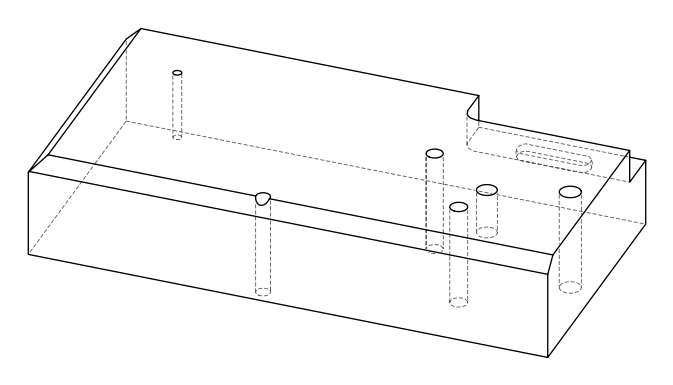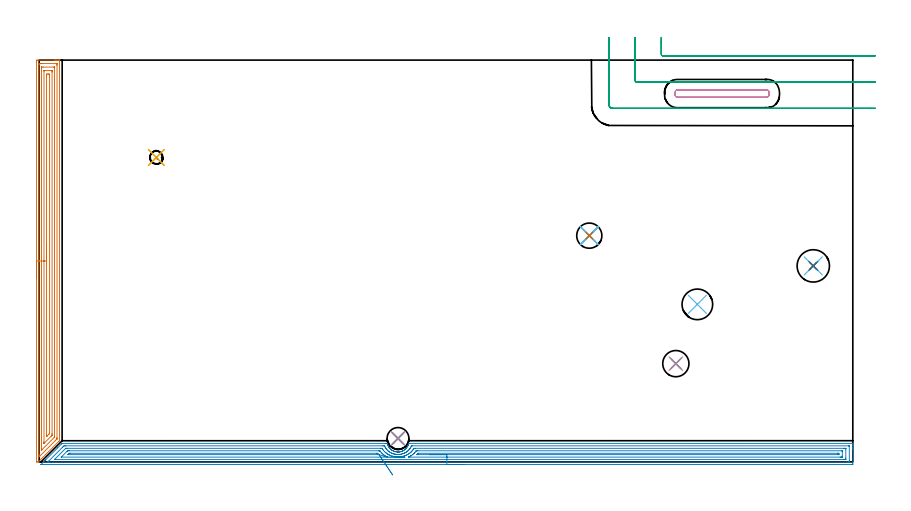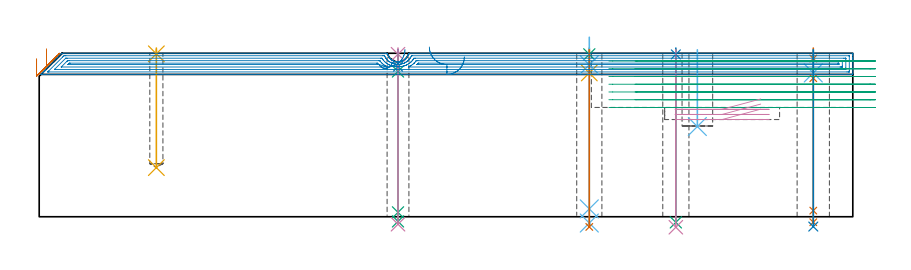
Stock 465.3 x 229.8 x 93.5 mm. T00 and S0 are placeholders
(PLAN: 22 operations, 16 tool changes, 40.4 min)
(1 SPOT_DRILL | STEP1HOLE | NXT0321_9005460120000 | 0.05 min | 182 mm3)
(2 SPOT_DRILL_1 | STEP1HOLE_1 | NXT0321_9005460120000 | 0.03 min | 2 mm3)
(3 SPOT_DRILL_2 | STEP1HOLE_2 | NXT0321_9005460120000 | 0.03 min | 2 mm3)
(4 SPOT_DRILL_3 | STEP1HOLE_3 | NXT0321_9005460120000 | 0.03 min | 3 mm3)
(5 SPOT_DRILL_4 | STEP1POCKET | NXT0321_9005460120000 | 0.03 min | 1 mm3)
(6 DRILL_BLIND_HOLE_INTO_CENTER | STEP1HOLE | UGT0301_026 | 0.05 min | 333 mm3)
(7 GUN_DRILL_THROUGH_HOLE | STEP1HOLE | UGT0307_003 | 0.48 min | 3179 mm3)
(8 SPADE_DRILL_TO_ENLARGE_THROUGH_HOLE | STEP1HOLE | UGT0306_009 | 0.41 min | 21386 mm3)
(9 DRILL_THROUGH_HOLE_INTO_CENTER | STEP1HOLE_1 | NXT0301_065 | 0.4 min | 6445 mm3)
(10 DRILL_TO_ENLARGE_THROUGH_HOLE | STEP1HOLE_1 | UGT0301_041 | 0.41 min | 10026 mm3)
(11 DRILL_BLIND_HOLE_INTO_CENTER_1 | STEP1HOLE_2 | UGT0301_026 | 0.05 min | 426 mm3)
(12 GUN_DRILL_THROUGH_HOLE_1 | STEP1HOLE_2 | UGT0307_006 | 0.52 min | 5479 mm3)
(13 DRILL_TO_ENLARGE_THROUGH_HOLE_1 | STEP1HOLE_2 | UGT0301_276 | 0.41 min | 9274 mm3)
(14 DRILL_BLIND_HOLE_INTO_CENTER_2 | STEP1HOLE_3 | NXT0301_022 | 0.04 min | 140 mm3)
(15 GUN_DRILL_THROUGH_HOLE_2 | STEP1HOLE_3 | UGT0307_001 | 0.45 min | 1670 mm3)
(16 SPADE_DRILL_TO_ENLARGE_THROUGH_HOLE_1 | STEP1HOLE_3 | UGT0306_003 | 0.4 min | 9618 mm3)
(17 DRILL_BLIND_HOLE_INTO_CENTER_3 | STEP1POCKET | UGT0301_026 | 0.27 min | 2797 mm3)
(18 INDEXABLE_INSERT_DRILL_BLIND_HOLE_FROM_SOLID | STEP1POCKET_1 | NXT0302_006 | 0.18 min | 10006 mm3)
(19 AREA_MILL | FG_CHAMFER_SURFACE | UGT0205_001 | 9.23 min | 19714 mm3)
(20 AREA_MILL_1 | FG_CHAMFER_SURFACE_1 | UGT0205_001 | 18.52 min | 33308 mm3)
(21 MILL_CORNER_NOTCH_RECTANGULAR | CORNER_NOTCH_RECTANGULAR | UGT0201_094 | Follow Part, ap 5, ae 75% | 7.47 min | 173285 mm3)
(22 MILL_RECTANGULAR_POCKET | POCKET_RECTANGULAR_STRAIGHT | NXT0201_011 | Follow Part, ap 3, ae 75% | 0.97 min | 6987 mm3)
(TOOL NXT0321_9005460120000 | NC Spot Drill, 142deg, 12mm, Carbide, Uncoated | D12 PA142 FL30 Z2)
(TOOL UGT0301_026 | Twist Drill 7.5 mm | D7.5 PA118 FL69 Z2)
(TOOL UGT0307_003 | Gun Drill 7 mm | D7 PA130 FL24 Z1)
(TOOL UGT0306_009 | Spade Drill 18.5mm | D18.5 PA132 FL10 Z2)
(TOOL NXT0301_065 | Carbide Drill 9.4mm [860.1-0940-075A1-MM 2214] | D9.4 PA140 FL98 Z2)
(TOOL UGT0301_041 | Twist Drill 15 mm | D15 PA118 FL114 Z2)
(TOOL UGT0307_006 | Gun Drill 9 mm | D9 PA130 FL24 Z1)
(TOOL UGT0301_276 | Twist Drill 14.4 mm | D14.4 PA118 FL114 Z2)
(TOOL NXT0301_022 | Carbide Drill 5.1mm [860.1-0510-015A1-MM 2214] | D5.1 PA140 FL28 Z2)
(TOOL UGT0307_001 | Gun Drill 5 mm | D5 PA130 FL24 Z1)
(TOOL UGT0306_003 | Spade Drill 12.5mm | D12.5 PA132 FL10 Z2)
(TOOL NXT0302_006 | Index. Insert Drill 17.5mm [880-D1750L25-05] | D17.5 PA176 FL88 Z2)
(TOOL UGT0205_001 | Chamfer Mill 20 x 3 x 45 deg. | D20 FL50 Z2)
(TOOL UGT0201_094 | End mill 20 mm | D20 FL38 Z4)
(TOOL NXT0201_011 | ENDMILL 12mm [2P460-1200-NA 1630] | D12 FL38 Z6)
(OP 1 SPOT_DRILL)
G17 G21 G94 G90
T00 M6
G54
G17 G0 G90 X442.7 Y112.1 S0 M3
G43 Z103.5 H0
G94 G81 G98 Z90.5 F250. R96.5
G80
M5
M2
(OP 2 SPOT_DRILL_1)
G17 G21 G94 G90
T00 M6
G54
G17 G0 G90 X364.1 Y56.2 S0 M3
G43 Z103.5 H0
G94 G81 G98 Z92.854 F250. R96.5
G80
M5
M2
(OP 3 SPOT_DRILL_2)
G17 G21 G94 G90
T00 M6
G54
G17 G0 G90 X314.6 Y129.4 S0 M3
G43 Z103.5 H0
G94 G81 G98 Z92.88 F250. R96.5
G80
M5
M2
(OP 4 SPOT_DRILL_3)
G17 G21 G94 G90
T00 M6
G54
G17 G0 G90 X205.2 Y13.4 S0 M3
G43 Z103.5 H0
G94 G81 G98 Z92.962 F250. R96.5
G80
M5
M2
(OP 5 SPOT_DRILL_4)
G17 G21 G94 G90
T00 M6
G54
G17 G0 G90 X67. Y174.1 S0 M3
G43 Z103.5 H0
G94 G81 G98 Z93.177 F250. R96.5
G80
M5
M2
(OP 6 DRILL_BLIND_HOLE_INTO_CENTER)
G17 G21 G94 G90
T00 M6
G54
G17 G0 G90 X442.7 Y112.1 S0 M3
G43 Z103.5 H0
G94 G81 G98 Z82.25 F250. R95.5
G80
M5
M2
(OP 7 GUN_DRILL_THROUGH_HOLE)
G17 G21 G94 G90
T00 M6
G54
G17 G0 G90 X442.7 Y112.1 M8
G43 Z103.5 H0
Z94.171
S716 M3
G94 G1 Z79.221 F125. M26
G4 X.084
Z3.5 F250.
G4 X.084
Z-3.132 F125.
G4 X.084
M5
M9
G0 Z94.171
Z103.5
M2
(OP 8 SPADE_DRILL_TO_ENLARGE_THROUGH_HOLE)
G17 G21 G94 G90
T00 M6
G54
G17 G0 G90 X442.7 Y112.1 S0 M3
G43 Z103.5 H0
G94 G73 G98 Z-5.618 F250. Q16.52 R95.5
G80
M5
M2
(OP 9 DRILL_THROUGH_HOLE_INTO_CENTER)
G17 G21 G94 G90
T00 M6
G54
G17 G0 G90 X364.1 Y56.2 S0 M3
G43 Z103.5 H1
G94 G73 G98 Z-3.211 F250. Q8.792 R95.5
G80
M5
M2
(OP 10 DRILL_TO_ENLARGE_THROUGH_HOLE)
G17 G21 G94 G90
T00 M6
G54
G17 G0 G90 X364.1 Y56.2 S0 M3
G43 Z103.5 H0
G94 G73 G98 Z-6.006 F250. Q14.215 R95.5
G80
M5
M2
(OP 11 DRILL_BLIND_HOLE_INTO_CENTER_1)
G17 G21 G94 G90
T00 M6
G54
G17 G0 G90 X314.6 Y129.4 S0 M3
G43 Z103.5 H0
G94 G81 G98 Z82.25 F250. R95.5
G80
M5
M2
(OP 12 GUN_DRILL_THROUGH_HOLE_1)
G17 G21 G94 G90
T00 M6
G54
G17 G0 G90 X314.6 Y129.4 M8
G43 Z103.5 H0
Z102.68
S716 M3
G94 G1 Z86.902 F125. M26
G4 X.084
Z4.5 F250.
G4 X.084
Z-3.598 F125.
G4 X.084
M5
M9
G0 Z102.68
Z103.5
M2
(OP 13 DRILL_TO_ENLARGE_THROUGH_HOLE_1)
G17 G21 G94 G90
T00 M6
G54
G17 G0 G90 X314.6 Y129.4 S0 M3
G43 Z103.5 H0
G94 G73 G98 Z-5.826 F250. Q14.189 R95.5
G80
M5
M2
(OP 14 DRILL_BLIND_HOLE_INTO_CENTER_2)
G17 G21 G94 G90
T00 M6
G54
G17 G0 G90 X205.2 Y13.4 S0 M3
G43 Z103.5 H1
G94 G81 G98 Z85.85 F250. R95.5
G80
M5
M2
(OP 15 GUN_DRILL_THROUGH_HOLE_2)
G17 G21 G94 G90
T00 M6
G54
G17 G0 G90 X205.2 Y13.4 M8
G43 Z103.5 H0
Z93.322
S716 M3
G94 G1 Z83.094 F125. M26
G4 X.084
Z2.5 F250.
G4 X.084
Z-2.666 F125.
G4 X.084
M5
M9
G0 Z93.322
Z103.5
M2
(OP 16 SPADE_DRILL_TO_ENLARGE_THROUGH_HOLE_1)
G17 G21 G94 G90
T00 M6
G54
G17 G0 G90 X205.2 Y13.4 S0 M3
G43 Z103.5 H0
G94 G73 G98 Z-4.283 F250. Q12.223 R95.5
G80
M5
M2
(OP 17 DRILL_BLIND_HOLE_INTO_CENTER_3)
G17 G21 G94 G90
T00 M6
G54
G17 G0 G90 X67. Y174.1 S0 M3
G43 Z103.5 H0
G94 G81 G98 Z28.1 F250. R95.5
G80
M5
M2
(OP 18 INDEXABLE_INSERT_DRILL_BLIND_HOLE_FROM_SOLID)
G17 G21 G94 G90
T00 M6
G54
G17 G0 G90 X376.4 Y90.1 S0 M3
G43 Z103.5 H1
G94 G81 G98 Z51.6 F250. R95.5
G80
M5
M2
(OP 19 AREA_MILL)
G17 G21 G94 G90
T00 M6
G54
G17 G0 G90 X-1.5 Y104.9 S1061 M3
G43 Z103.5 H0
Z90.4
G94 G1 Y104.938 Z89.528 F250.
Y105.052 Z88.664
Y105.241 Z87.812
Y105.503 Z86.98
Y105.837 Z86.174
Y106.24 Z85.4
Y106.708 Z84.664
Y107.24 Z83.972
Y107.829 Z83.329
Y108.472 Z82.74
Y109.164 Z82.208
Y109.9 Z81.74
Y110.674 Z81.337
Y111.48 Z81.003
Y112.312 Z80.741
Y113.164 Z80.552
Y114.028 Z80.438
Y114.9 Z80.4
X-1.499 Y229.189 Z80.401
X-1.496 Y229.595 Z80.402
X-1.492 Y229.79 Z80.405
X-1.096 Y229.8 Z80.801
X8.562 Z90.456
X9.116 Z91.013
X9.44 Z91.336
X9.994 Z91.89
X10.318 Z92.213
X10.967 Z92.867
X11.302 Z93.201
X11.453 Y229.798 Z93.345
X11.598 Y229.79 Z93.489
X11.6 Y229.635 Z93.5
Y12.219
X11.597 Y12.106 Z93.489
X11.418 Y11.916 Z93.315
X3.683 Y4.183 Z85.583
X-0.454 Y0.045 Z81.443
X-0.501 Y0.01 Z81.396
X-0.543 Y0. Z81.355
X-0.657 Z81.242
X-1.325 Z80.574
X-1.493 Y0.01 Z80.405
X-1.5 Y0.044 Z80.4
Y114.9
X-0.086 Z81.814
X-0.085 Y227.267 Z81.815
X-0.084 Y227.403 Z81.816
X-0.079 Y227.772 Z81.821
X0.278 Y227.791 Z82.178
X0.66 Y227.797 Z82.56
X1.148 Y227.8 Z83.048
X1.538 Z83.438
X9.928 Z91.828
X10.111 Y227.797 Z92.011
X10.141 Y227.795 Z92.041
X10.169 Y227.791 Z92.069
X10.179 Y227.756 Z92.079
X10.184 Y227.54 Z92.084
X10.185 Y227.403 Z92.085
X10.186 Y226.645 Z92.086
Y14.005
X10.184 Y13.249 Z92.084
X10.181 Y13.18 Z92.081
X10.179 Y13.15 Z92.079
X10.152 Y13.112 Z92.052
X9.796 Y12.749 Z91.696
X9.44 Y12.39 Z91.34
X9.355 Y12.305 Z91.255
X0.34 Y3.29 Z82.24
X0.197 Y3.149 Z82.097
X0.056 Y3.011 Z81.956
X-0.069 Y2.892 Z81.831
X-0.081 Y3.15 Z81.819
X-0.083 Y3.29 Z81.817
X-0.085 Y3.841 Z81.815
X-0.086 Y4.048 Z81.814
Y114.9
X1.328 Z83.228
X1.329 Y224.937 Z83.229
X1.33 Y225.617 Z83.23
X1.332 Y225.723 Z83.232
X1.335 Y225.774 Z83.235
X1.338 Y225.79 Z83.238
X1.363 Y225.795 Z83.263
X1.538 Y225.798 Z83.438
X2.236 Y225.8 Z84.136
X8.383 Z90.283
X8.562 Y225.797 Z90.462
X8.742 Y225.792 Z90.642
X8.761 Y225.79 Z90.661
X8.765 Y225.779 Z90.665
X8.768 Y225.744 Z90.668
X8.771 Y225.688 Z90.671
Y14.898
Y14.686
X8.767 Y14.345 Z90.667
X8.765 Y14.18 Z90.665
X8.604 Y14.005 Z90.504
X8.584 Y13.983 Z90.484
X1.5 Y6.9 Z83.4
X1.46 Y6.862 Z83.36
X1.402 Y6.813 Z83.302
X1.335 Y6.775 Z83.235
X1.332 Y6.862 Z83.232
X1.33 Y6.943 Z83.23
X1.329 Y7.074 Z83.229
X1.328 Y7.754 Z83.228
Y114.9
X2.743 Z84.643
Y223.498
X2.745 Y223.686 Z84.645
X2.747 Y223.753 Z84.647
X2.749 Y223.785 Z84.649
X2.766 Y223.79 Z84.666
X2.87 Y223.793 Z84.77
X3.294 Y223.8 Z85.194
X3.325 Z85.225
X6.837 Z88.737
X7.229 Y223.796 Z89.129
X7.327 Y223.792 Z89.227
X7.347 Y223.79 Z89.247
X7.351 Y223.779 Z89.251
X7.354 Y223.745 Z89.254
X7.356 Y223.666 Z89.256
X7.357 Y223.271 Z89.257
Y222.938
Y16.123
X7.355 Y15.79 Z89.255
X7.351 Y15.236 Z89.251
X7.342 Y15.202 Z89.242
X7.321 Y15.177 Z89.221
X7.262 Y15.114 Z89.162
X7.049 Y14.898 Z88.949
X6.926 Y14.775 Z88.826
X2.942 Y10.791 Z84.842
X2.847 Y10.699 Z84.747
X2.786 Y10.642 Z84.686
X2.75 Y10.61 Z84.65
X2.747 Y10.671 Z84.647
X2.745 Y10.785 Z84.645
X2.743 Y10.993 Z84.643
Y11.326
Y114.9
X4.157 Z86.057
Y221.168
X4.172 Y221.79 Z86.072
X4.417 Y221.797 Z86.317
X5.05 Y221.799 Z86.95
X5.293 Z87.193
X5.928 Y221.79 Z87.828
X5.943 Y221.153 Z87.843
Y221.138
Y16.668
X5.928 Y16.238 Z87.828
X5.709 Y16.013 Z87.609
X5.492 Y15.79 Z87.392
X4.599 Y14.898 Z86.499
X4.381 Y14.685 Z86.281
X4.172 Y14.482 Z86.072
X4.157 Y14.898 Z86.057
Y14.913
Y114.9
Y115.772 Z86.095
Y116.636 Z86.209
Y117.488 Z86.398
Y118.32 Z86.66
Y119.126 Z86.994
Y119.9 Z87.397
Y120.636 Z87.865
Y121.328 Z88.396
Y121.971 Z88.986
Y122.56 Z89.629
Y123.092 Z90.321
Y123.56 Z91.057
Y123.963 Z91.831
Y124.297 Z92.637
Y124.559 Z93.469
Y124.748 Z94.32
Y124.862 Z95.185
Y124.9 Z96.057
G0 Z103.5
M5
M2
(OP 20 AREA_MILL_1)
G17 G21 G94 G90
T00 M6
G54
G17 G0 G90 X243.15 Y-1.5 S1061 M3
G43 Z103.5 H0
Z91.4
G94 G1 X243.112 Z90.528 F250.
X242.998 Z89.663
X242.809 Z88.812
X242.547 Z87.98
X242.213 Z87.174
X241.81 Z86.4
X241.342 Z85.664
X240.81 Z84.972
X240.221 Z84.329
X239.578 Z83.74
X238.886 Z83.208
X238.15 Z82.74
X237.376 Z82.337
X236.57 Z82.003
X235.738 Z81.741
X234.887 Z81.552
X234.022 Z81.438
X233.15 Z81.4
X1.472
X1.179 Y-1.498 Z81.402
X1.037 Y-1.495 Z81.404
X1.009 Y-1.492 Z81.406
X2.073 Y-0.426 Z82.472
X2.235 Y-0.263 Z82.632
X2.392 Y-0.107 Z82.791
X2.52 Y0.021 Z82.919
X2.672 Y0.175 Z83.07
X2.821 Y0.322 Z83.219
X2.967 Y0.468 Z83.366
X3.11 Y0.612 Z83.508
X3.249 Y0.75 Z83.648
X3.414 Y0.915 Z83.813
X3.548 Y1.05 Z83.946
X3.678 Y1.179 Z84.077
X10.55 Y8.05 Z90.949
X12.8 Y10.301 Z93.199
X13.015 Y10.514 Z93.411
X13.105 Y10.597 Z93.489
X13.247 Y10.6 Z93.5
X198.287
X199.079 Y10.594 Z93.492
X199.103 Y10.511 Z93.409
X199.177 Y10.24 Z93.14
X199.195 Y10.168 Z93.068
X199.394 Y9.618 Z92.517
X199.518 Y9.334 Z92.233
X199.552 Y9.256 Z92.155
X199.591 Y9.167 Z92.066
X199.823 Y8.726 Z91.625
X199.952 Y8.515 Z91.412
X200.089 Y8.308 Z91.206
X200.465 Y7.834 Z90.733
X200.665 Y7.613 Z90.513
X200.715 Y7.557 Z90.457
X200.982 Y7.294 Z90.194
X201.301 Y7.029 Z89.925
X201.403 Y6.944 Z89.84
X201.584 Y6.81 Z89.708
X201.635 Y6.772 Z89.671
X201.688 Y6.738 Z89.636
X201.876 Y6.613 Z89.511
X202.318 Y6.368 Z89.265
X202.754 Y6.155 Z89.055
X202.769 Y6.148 Z89.048
X202.933 Y6.081 Z88.981
X203.008 Y6.05 Z88.95
X203.333 Y5.943 Z88.842
X203.401 Y5.924 Z88.823
X203.663 Y5.85 Z88.749
X204.108 Y5.758 Z88.653
X204.556 Y5.695 Z88.589
X204.79 Y5.678 Z88.574
X205.003 Y5.666 Z88.557
X205.01 Z88.556
X205.208 Y5.668 Z88.553
X205.354 Y5.667 Z88.558
X205.45 Z88.559
X205.474 Y5.669 Z88.56
X205.557 Y5.676 Z88.565
X205.783 Y5.69 Z88.587
X205.824 Y5.693 Z88.59
X205.898 Y5.698 Z88.595
X206.343 Y5.766 Z88.664
X206.792 Y5.867 Z88.767
X207.237 Y5.996 Z88.895
X207.392 Y6.05 Z88.95
X207.512 Y6.101 Z89.001
X207.673 Y6.172 Z89.069
X207.748 Y6.203 Z89.102
X207.765 Y6.21 Z89.109
X208.131 Y6.389 Z89.286
X208.265 Y6.47 Z89.366
X208.573 Y6.653 Z89.549
X209.001 Y6.943 Z89.841
X209.024 Y6.96 Z89.858
X209.107 Y7.029 Z89.927
X209.26 Y7.157 Z90.056
X209.487 Y7.365 Z90.264
X209.729 Y7.613 Z90.509
X209.918 Y7.804 Z90.704
X209.943 Y7.834 Z90.734
X210.275 Y8.271 Z91.17
X210.572 Y8.726 Z91.625
X210.6 Y8.777 Z91.676
X210.683 Y8.925 Z91.821
X210.802 Y9.137 Z92.035
X210.811 Y9.153 Z92.052
X210.899 Y9.363 Z92.26
X211.007 Y9.618 Z92.516
X211.163 Y10.061 Z92.961
X211.168 Y10.078 Z92.978
X211.292 Y10.51 Z93.409
X211.321 Y10.593 Z93.492
X211.696 Y10.6 Z93.5
X465.121
X465.29 Y10.597 Z93.488
X465.297 Y10.457 Z93.35
X465.3 Y10.31 Z93.21
Y10.064 Z92.963
Y9.363 Z92.258
Y8.137 Z91.034
Y7.613 Z90.507
Y7. Z89.895
Y-1.138 Z81.76
X465.297 Y-1.403 Z81.494
X465.29 Y-1.492 Z81.406
X465.199 Y-1.499 Z81.399
X464.674 Y-1.5 Z81.4
X233.15
Y-0.086 Z82.814
X5.638 Y-0.085 Z82.815
X5.202 Y-0.084 Z82.816
X5.016 Y-0.082 Z82.818
X4.884 Y-0.077 Z82.823
X4.945 Y-0.011 Z82.889
X5.023 Y0.07 Z82.97
X5.202 Y0.252 Z83.152
X5.384 Y0.434 Z83.334
X13.438 Y8.488 Z91.388
X13.788 Y8.833 Z91.733
X14.141 Y9.179 Z92.079
X14.326 Y9.181 Z92.081
X15.035 Y9.185 Z92.085
X15.216 Y9.186 Z92.086
X196.5 Y9.185 Z92.085
X196.682
X197.393 Y9.179 Z92.079
X197.486 Y9.169 Z92.069
X197.567 Y9.003 Z91.903
X197.684 Y8.765 Z91.665
X197.825 Y8.488 Z91.388
X197.985 Y8.186 Z91.086
X198.287 Y7.698 Z90.598
X198.351 Y7.613 Z90.513
X198.554 Y7.352 Z90.252
X199.097 Y6.738 Z89.638
X199.181 Y6.646 Z89.546
X199.283 Y6.55 Z89.45
X199.461 Y6.387 Z89.287
X200.01 Y5.926 Z88.826
X200.075 Y5.879 Z88.779
X200.099 Y5.863 Z88.763
X200.62 Y5.52 Z88.42
X200.969 Y5.323 Z88.223
X201.104 Y5.251 Z88.151
X201.64 Y4.987 Z87.887
X201.863 Y4.89 Z87.79
X202.035 Y4.819 Z87.719
X202.479 Y4.672 Z87.572
X202.757 Y4.59 Z87.49
X203.001 Y4.523 Z87.423
X203.301 Y4.455 Z87.355
X203.651 Y4.386 Z87.286
X203.781 Y4.367 Z87.267
X204.457 Y4.284 Z87.184
X204.545 Y4.277 Z87.177
X204.923 Y4.255 Z87.155
X205.295 Y4.253 Z87.153
X205.439 Y4.256 Z87.156
X206.141 Y4.3 Z87.2
X206.333 Y4.324 Z87.224
X206.915 Y4.417 Z87.317
X207.226 Y4.487 Z87.387
X207.633 Y4.59 Z87.49
X208.12 Y4.734 Z87.634
X208.31 Y4.802 Z87.702
X208.762 Y4.987 Z87.887
X208.967 Y5.08 Z87.98
X209.014 Y5.103 Z88.003
X209.319 Y5.259 Z88.159
X209.515 Y5.372 Z88.272
X209.908 Y5.607 Z88.507
X210.065 Y5.71 Z88.61
X210.286 Y5.863 Z88.763
X210.58 Y6.08 Z88.98
X210.802 Y6.266 Z89.166
X211.051 Y6.494 Z89.394
X211.297 Y6.738 Z89.638
X211.491 Y6.939 Z89.839
X211.696 Y7.166 Z90.066
X211.893 Y7.42 Z90.32
X212.035 Y7.613 Z90.513
X212.253 Y7.943 Z90.843
X212.59 Y8.488 Z91.388
X212.757 Y8.841 Z91.741
X212.872 Y9.087 Z91.987
X212.901 Y9.145 Z92.045
X212.917 Y9.174 Z92.074
X212.951 Y9.179 Z92.079
X213.127 Y9.182 Z92.082
X213.484 Y9.185 Z92.085
X462.886
X463.069 Y9.184 Z92.084
X463.242 Y9.181 Z92.081
X463.279 Y9.179 Z92.079
X463.29 Y9.161 Z92.061
X463.293 Y9.128 Z92.028
X463.299 Y8.959 Z91.859
X463.3 Y0.612 Z83.512
X463.299 Y0.208 Z83.108
X463.295 Y0.072 Z82.972
X463.29 Y-0.035 Z82.865
X463.279 Y-0.079 Z82.821
X463.242 Y-0.08 Z82.82
X462.886 Y-0.084 Z82.816
X462.705 Y-0.085 Z82.815
X461.992 Y-0.086 Z82.814
X233.15
Y1.328 Z84.228
X8.939 Y1.329 Z84.229
X8.808 Y1.33 Z84.23
X8.777 Y1.332 Z84.232
X8.754 Y1.334 Z84.234
X8.764 Y1.354 Z84.254
X8.777 Y1.376 Z84.276
X8.833 Y1.433 Z84.333
X8.886 Y1.487 Z84.387
X15.035 Y7.635 Z90.535
X15.137 Y7.729 Z90.629
X15.177 Y7.765 Z90.665
X15.218 Y7.766 Z90.666
X15.401 Y7.769 Z90.669
X15.767 Y7.771 Z90.671
X15.929
X195.444
X195.606 Y7.769 Z90.669
X195.768 Y7.765 Z90.665
X196.057 Y7.755 Z90.655
X196.149 Y7.613 Z90.513
X196.5 Y7.073 Z89.973
X196.759 Y6.738 Z89.638
X197.393 Y5.995 Z88.895
X197.523 Y5.863 Z88.763
X197.912 Y5.492 Z88.392
X198.287 Y5.18 Z88.08
X198.527 Y4.987 Z87.887
X199.181 Y4.536 Z87.436
X199.448 Y4.373 Z87.273
X199.913 Y4.112 Z87.012
X200.075 Y4.029 Z86.929
X200.247 Y3.944 Z86.844
X200.969 Y3.625 Z86.525
X201.747 Y3.351 Z86.251
X201.863 Y3.316 Z86.216
X202.141 Y3.237 Z86.137
X202.757 Y3.096 Z85.996
X202.942 Y3.056 Z85.956
X203.337 Y2.987 Z85.887
X203.651 Y2.947 Z85.847
X203.988 Y2.907 Z85.807
X204.545 Y2.859 Z85.759
X204.95 Y2.841 Z85.741
X205.439
X205.824 Y2.86 Z85.76
X206.333 Y2.893 Z85.793
X206.65 Y2.927 Z85.827
X207.226 Y3.017 Z85.917
X207.42 Y3.048 Z85.948
X208.12 Y3.205 Z86.105
X208.147 Y3.211 Z86.111
X208.25 Y3.237 Z86.137
X208.835 Y3.413 Z86.313
X209.014 Y3.469 Z86.369
X209.486 Y3.651 Z86.551
X209.908 Y3.832 Z86.732
X210.102 Y3.922 Z86.822
X210.493 Y4.112 Z87.012
X210.691 Y4.221 Z87.121
X210.802 Y4.285 Z87.185
X211.244 Y4.555 Z87.455
X211.696 Y4.855 Z87.755
X211.774 Y4.911 Z87.811
X211.876 Y4.987 Z87.887
X212.268 Y5.302 Z88.202
X212.59 Y5.585 Z88.485
X212.733 Y5.722 Z88.622
X212.874 Y5.863 Z88.763
X213.17 Y6.17 Z89.07
X213.484 Y6.526 Z89.426
X213.578 Y6.646 Z89.546
X213.646 Y6.738 Z89.638
X213.945 Y7.162 Z90.062
X214.235 Y7.613 Z90.513
X214.291 Y7.697 Z90.597
X214.32 Y7.736 Z90.636
X214.343 Y7.764 Z90.664
X215.272 Y7.771 Z90.671
X460.204
X460.937 Y7.77 Z90.67
X461.098 Y7.768 Z90.668
X461.259 Y7.765 Z90.665
X461.291 Y7.76 Z90.66
X461.294 Y7.731 Z90.631
X461.298 Y7.678 Z90.578
X461.299 Y7.613 Z90.513
X461.3 Y7.415 Z90.315
Y2.165 Z85.065
X461.296 Y1.487 Z84.387
X461.293 Y1.389 Z84.289
X461.29 Y1.344 Z84.244
X461.255 Y1.334 Z84.234
X460.204 Y1.329 Z84.229
X233.15 Y1.328 Z84.228
Y2.743 Z85.643
X211.307
X211.277 Y2.745 Z85.645
X211.259 Y2.748 Z85.648
X211.256 Y2.75 Z85.65
X211.262 Y2.757 Z85.657
X211.281 Y2.769 Z85.669
X211.568 Y2.914 Z85.814
X211.696 Y2.981 Z85.881
X211.863 Y3.074 Z85.974
X212.148 Y3.237 Z86.137
X212.421 Y3.402 Z86.302
X212.59 Y3.509 Z86.409
X212.955 Y3.755 Z86.655
X213.458 Y4.112 Z87.012
X213.473 Y4.123 Z87.023
X213.484 Y4.132 Z87.032
X213.953 Y4.528 Z87.428
X214.378 Y4.913 Z87.813
X214.416 Y4.95 Z87.85
X214.453 Y4.987 Z87.887
X214.849 Y5.402 Z88.302
X215.255 Y5.863 Z88.763
X215.263 Y5.871 Z88.771
X215.272 Y5.883 Z88.783
X215.532 Y6.23 Z89.13
X215.599 Y6.316 Z89.216
X215.623 Y6.345 Z89.245
X215.667 Y6.351 Z89.251
X216.166 Y6.355 Z89.255
X216.555 Y6.357 Z89.257
X458.805
X459.153 Y6.356 Z89.256
X459.207 Y6.354 Z89.254
X459.262 Y6.35 Z89.25
X459.29 Y6.34 Z89.24
X459.292 Y6.292 Z89.192
X459.3 Y5.873 Z88.773
Y3.248 Z86.148
X459.292 Y2.805 Z85.705
X459.29 Y2.757 Z85.657
X459.224 Y2.75 Z85.65
X459.09 Y2.746 Z85.646
X458.921 Y2.744 Z85.644
X458.417 Y2.743 Z85.643
X458.028
X233.15
Y4.157 Z87.057
X216.623 Y4.158 Z87.058
X216.166 Y4.161 Z87.061
X216.113 Y4.164 Z87.064
X216.097 Y4.171 Z87.071
X216.1 Y4.177 Z87.077
X216.112 Y4.193 Z87.093
X216.166 Y4.25 Z87.15
X216.528 Y4.633 Z87.533
X216.641 Y4.755 Z87.655
X216.741 Y4.863 Z87.763
X216.787 Y4.91 Z87.81
X216.814 Y4.936 Z87.836
X217.105 Y4.943 Z87.843
X456.674
X457.064 Y4.939 Z87.839
X457.258 Y4.936 Z87.836
X457.291 Y4.929 Z87.829
X457.294 Y4.895 Z87.795
X457.296 Y4.842 Z87.742
X457.3 Y4.331 Z87.231
X457.297 Y4.221 Z87.121
X457.293 Y4.175 Z87.075
X457.291 Y4.166 Z87.066
X457.279 Y4.164 Z87.064
X457.231 Y4.16 Z87.06
X457.03 Y4.158 Z87.058
X456.629 Y4.157 Z87.057
X233.15
X232.278 Z87.095
X231.414 Z87.209
X230.562 Z87.398
X229.73 Z87.66
X228.924 Z87.994
X228.15 Z88.397
X227.414 Z88.865
X226.722 Z89.396
X226.079 Z89.986
X225.49 Z90.629
X224.959 Z91.321
X224.49 Z92.057
X224.087 Z92.831
X223.753 Z93.637
X223.491 Z94.469
X223.302 Z95.32
X223.188 Z96.185
X223.15 Z97.057
G0 X209.164 Y2.761 Z95.661
G1 X209.127 Z94.79
X209.015 Z93.924
X208.827 Z93.072
X208.567 Y2.76 Z92.24
X208.234 Z91.433
X207.833 Y2.759 Z90.659
X207.365 Y2.758 Z89.922
X206.835 Y2.757 Z89.229
X206.247 Y2.756 Z88.585
X205.605 Y2.755 Z87.994
X204.914 Y2.754 Z87.462
X204.179 Y2.752 Z86.992
X203.406 Y2.751 Z86.588
X202.601 Y2.75 Z86.253
X201.769 Y2.748 Z85.989
X200.918 Y2.747 Z85.798
X200.053 Y2.745 Z85.683
X199.181 Y2.743 Z85.643
X12.726
X12.664 Y2.744 Z85.644
X12.625 Y2.747 Z85.647
X12.611 Y2.75 Z85.65
X12.615 Y2.757 Z85.657
X12.657 Y2.805 Z85.705
X12.724 Y2.874 Z85.774
X15.819 Y5.97 Z88.87
X15.929 Y6.078 Z88.978
X16.159 Y6.298 Z89.198
X16.225 Y6.35 Z89.25
X16.322 Y6.353 Z89.253
X16.823 Y6.356 Z89.256
X17.211 Y6.357 Z89.257
X194.207
X194.712 Y6.354 Z89.254
X194.744 Y6.352 Z89.252
X194.757 Y6.349 Z89.249
X194.775 Y6.331 Z89.231
X194.843 Y6.251 Z89.151
X194.963 Y6.106 Z89.006
X195.167 Y5.863 Z88.763
X195.606 Y5.354 Z88.254
X195.952 Y4.987 Z87.887
X196.5 Y4.485 Z87.385
X196.954 Y4.112 Z87.012
X197.393 Y3.794 Z86.694
X197.728 Y3.563 Z86.463
X198.243 Y3.237 Z86.137
X198.287 Y3.211 Z86.111
X198.35 Y3.176 Z86.076
X199.181 Y2.743 Z85.643
X194.303 Y4.163 Z87.063
X194.296 Y4.161 Z87.061
X194.202 Y4.159 Z87.059
X193.818 Y4.157 Z87.057
X193.772
X16.777
X16.491 Y4.162 Z87.062
X16.472 Y4.164 Z87.064
X16.475 Y4.17 Z87.07
X16.488 Y4.188 Z87.088
X17.057 Y4.758 Z87.658
X17.137 Y4.837 Z87.737
X17.198 Y4.893 Z87.793
X17.235 Y4.925 Z87.825
X17.279 Y4.936 Z87.836
X17.762 Y4.943 Z87.843
X192.995
X193.406 Y4.936 Z87.836
X193.61 Y4.928 Z87.828
X194.259 Y4.22 Z87.12
X194.29 Y4.181 Z87.081
X194.303 Y4.163 Z87.063
X194.692 Y3.586 Z86.536
X195.106 Y2.974 Z86.072
X195.54 Y2.331 Z85.674
X195.992 Y1.662 Z85.345
X196.459 Y0.971 Z85.088
X196.936 Y0.264 Z84.904
X197.421 Y-0.453 Z84.795
X197.909 Y-1.176 Z84.763
X198.397 Y-1.898 Z84.806
X198.88 Y-2.614 Z84.925
X199.356 Y-3.319 Z85.119
X199.821 Y-4.007 Z85.387
X200.271 Y-4.673 Z85.726
X200.703 Y-5.312 Z86.133
X201.113 Y-5.919 Z86.607
X201.499 Y-6.49 Z87.142
X201.857 Y-7.02 Z87.735
X202.184 Y-7.505 Z88.382
G0 Z103.5
M5
M2
(OP 21 MILL_CORNER_NOTCH_RECTANGULAR)
G17 G21 G94 G90
T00 M6
G54
G17 G0 G90 X355.8 Y242.8 S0 M3
G43 Z103.504 H0
Z89.075
G94 G1 Y239.8 F250.
Y233.195 F500.
G3 X356.795 Y232.2 R1.
G1 X475.008
X478.008 F250.
G0 Z103.504
X340.8 Y242.8
Z89.075
G1 Y239.8
Y218.195 F500.
G3 X341.795 Y217.2 R1.
G1 X475.3
X478.3 F250.
G0 Z103.504
X325.8 Y242.8
Z89.075
G1 Y239.8
Y204.4 F500.
G3 X328. Y202.2 R2.2
G1 X475.3
X478.3 F250.
G0 Z103.504
X355.8 Y242.8
Z84.645
G1 Y239.8
Y233.195 F500.
G3 X356.795 Y232.2 R1.
G1 X475.008
X478.008 F250.
G0 Z103.504
X340.8 Y242.8
Z84.645
G1 Y239.8
Y218.195 F500.
G3 X341.795 Y217.2 R1.
G1 X475.3
X478.3 F250.
G0 Z103.504
X325.8 Y242.8
Z84.645
G1 Y239.8
Y204.4 F500.
G3 X328. Y202.2 R2.2
G1 X475.3
X478.3 F250.
G0 Z103.504
X355.8 Y242.8
Z80.216
G1 Y239.8
Y233.195 F500.
G3 X356.795 Y232.2 R1.
G1 X475.008
X478.008 F250.
G0 Z103.504
X340.8 Y242.8
Z80.216
G1 Y239.8
Y218.195 F500.
G3 X341.795 Y217.2 R1.
G1 X475.3
X478.3 F250.
G0 Z103.504
X325.8 Y242.8
Z80.216
G1 Y239.8
Y204.4 F500.
G3 X328. Y202.2 R2.2
G1 X475.3
X478.3 F250.
G0 Z103.504
X355.8 Y242.8
Z75.787
G1 Y239.8
Y233.195 F500.
G3 X356.795 Y232.2 R1.
G1 X475.008
X478.008 F250.
G0 Z103.504
X340.8 Y242.8
Z75.787
G1 Y239.8
Y218.195 F500.
G3 X341.795 Y217.2 R1.
G1 X475.3
X478.3 F250.
G0 Z103.504
X325.8 Y242.8
Z75.787
G1 Y239.8
Y204.4 F500.
G3 X328. Y202.2 R2.2
G1 X475.3
X478.3 F250.
G0 Z103.504
X355.8 Y242.8
Z71.358
G1 Y239.8
Y233.195 F500.
G3 X356.795 Y232.2 R1.
G1 X475.008
X478.008 F250.
G0 Z103.504
X340.8 Y242.8
Z71.358
G1 Y239.8
Y218.195 F500.
G3 X341.795 Y217.2 R1.
G1 X475.3
X478.3 F250.
G0 Z103.504
X325.8 Y242.8
Z71.358
G1 Y239.8
Y204.4 F500.
G3 X328. Y202.2 R2.2
G1 X475.3
X478.3 F250.
G0 Z103.504
X355.8 Y242.8
Z66.929
G1 Y239.8
Y233.195 F500.
G3 X356.795 Y232.2 R1.
G1 X475.008
X478.008 F250.
G0 Z103.504
X340.8 Y242.8
Z66.929
G1 Y239.8
Y218.195 F500.
G3 X341.795 Y217.2 R1.
G1 X475.3
X478.3 F250.
G0 Z103.504
X325.8 Y242.8
Z66.929
G1 Y239.8
Y204.4 F500.
G3 X328. Y202.2 R2.2
G1 X475.3
X478.3 F250.
G0 Z103.504
X355.8 Y242.8
Z62.5
G1 Y239.8
Y233.195 F500.
G3 X356.795 Y232.2 R1.
G1 X475.008
X478.008 F250.
G0 Z103.504
X340.8 Y242.8
Z62.5
G1 Y239.8
Y218.195 F500.
G3 X341.795 Y217.2 R1.
G1 X475.3
X478.3 F250.
G0 Z103.504
X325.8 Y242.8
Z62.5
G1 Y239.8
Y204.4 F500.
G3 X328. Y202.2 R2.2
G1 X475.3
X478.3 F250.
G0 Z103.504
M5
M2
(OP 22 MILL_RECTANGULAR_POCKET)
G17 G21 G94 G90
T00 M6
G54
G17 G0 G90 X412.628 Y212.7 S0 M3
G43 Z103.504 H1
Z67.347
G94 G1 X390.55 Z61.431 F250.
X364.9 F500.
G3 X363.7 Y211.5 R1.2
G1 Y209.8
G3 X364.9 Y208.6 R1.2
G1 X416.2
G3 X417.4 Y209.8 R1.2
G1 Y211.5
G3 X416.2 Y212.7 R1.2
G1 X390.55
X389.55
G0 X412.628 Z64.431
G1 X390.55 Z58.516 F250.
X364.9 F500.
G3 X363.7 Y211.5 R1.2
G1 Y209.8
G3 X364.9 Y208.6 R1.2
G1 X416.2
G3 X417.4 Y209.8 R1.2
G1 Y211.5
G3 X416.2 Y212.7 R1.2
G1 X390.55
X389.55
G0 X412.628 Z61.516
G1 X390.55 Z55.6 F250.
X364.9 F500.
G3 X363.7 Y211.5 R1.2
G1 Y209.8
G3 X364.9 Y208.6 R1.2
G1 X416.2
G3 X417.4 Y209.8 R1.2
G1 Y211.5
G3 X416.2 Y212.7 R1.2
G1 X390.55
X389.55
G0 Z103.504
M5
M2
